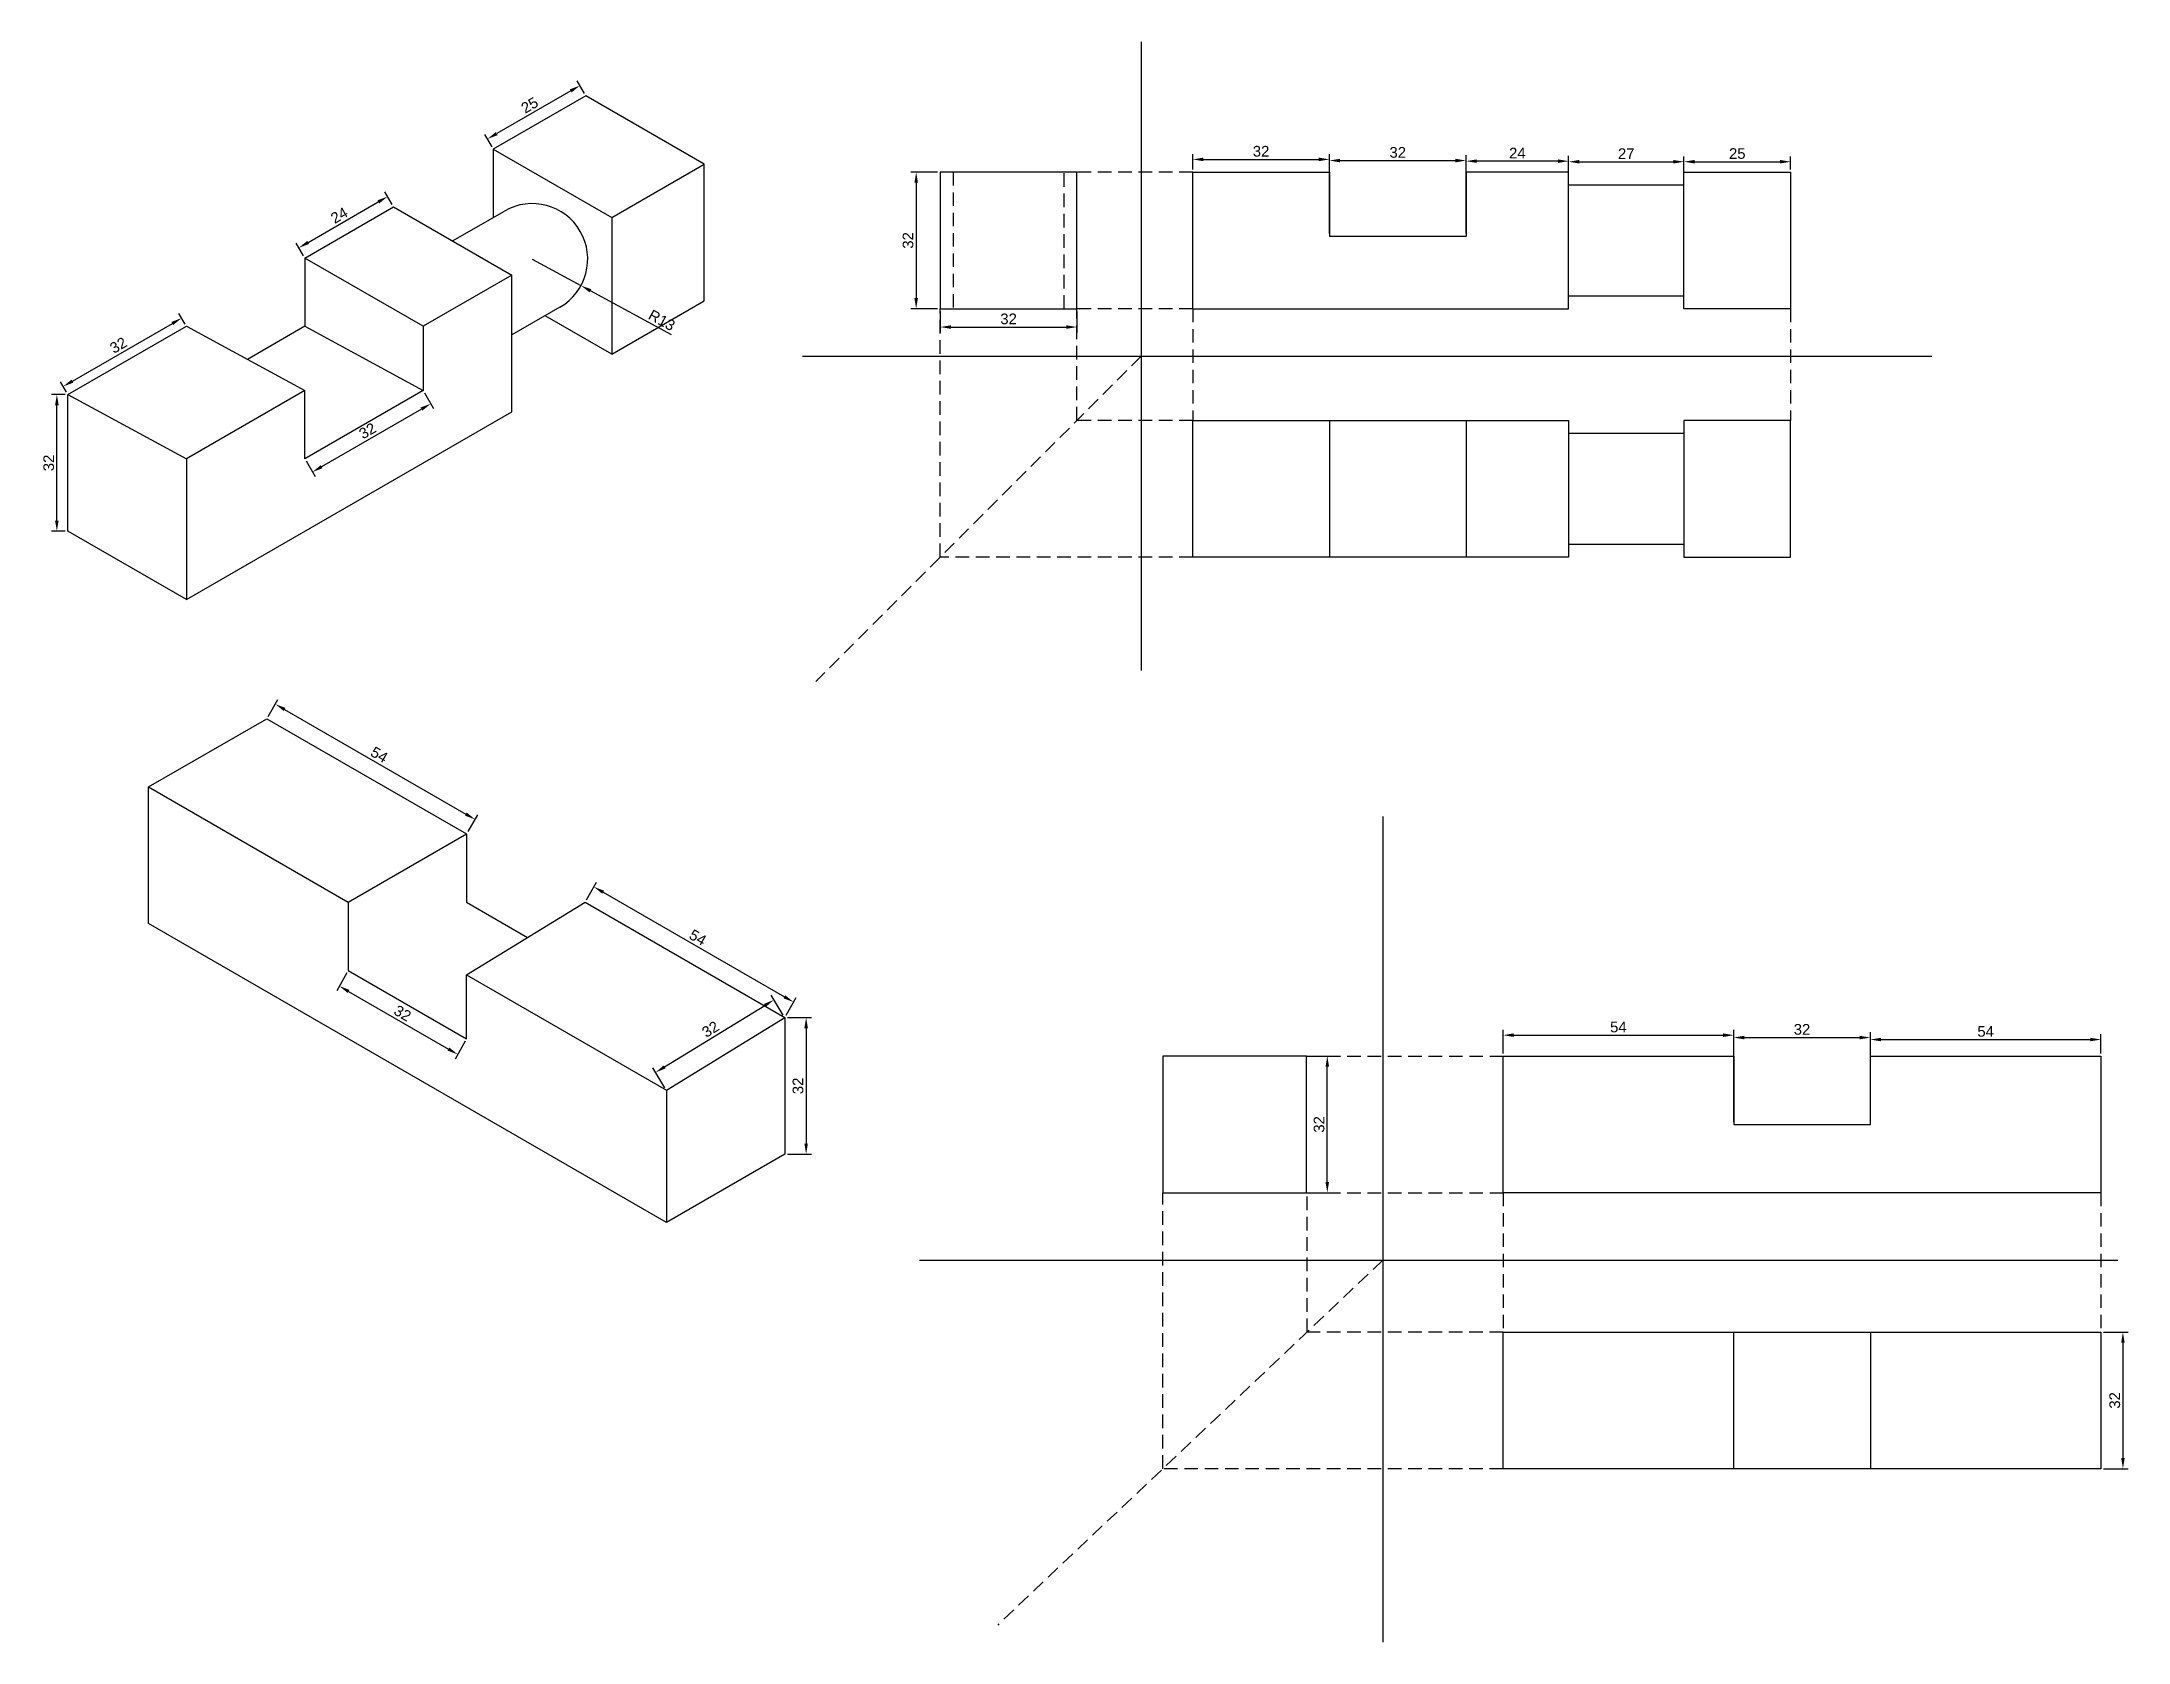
# Model space of a CAD drawing. Header units: millimetres. Extents: x 2644 to 3132, y 1460 to 1835.
import ezdxf

# ---------------------------------------------------------------- set-up
doc = ezdxf.new("R2010")
doc.units = ezdxf.units.MM
doc.linetypes.add('HIDDEN2', pattern=[4.7625, 3.175, -1.5875])
doc.styles.get("Standard").update_dxf_attribs({"font": 'arial.ttf'})
doc.dimstyles.new('ISO-25', dxfattribs={"dimtxt": 2.5, "dimasz": 2.5, "dimexe": 1.25, "dimexo": 0.625, "dimtad": 1, "dimtxsty": 'Standard', "dimcen": 2.5, "dimadec": 0, "dimazin": 0, "dimtfac": 1, "dimtmove": 0, "dimatfit": 3, "dimfxl": 1, "dimarcsym": 0})

# ---------------------------------------------------------------- blocks, each defined once
blk = doc.blocks.new('*D7')
at = {"color": 0, "lineweight": -2, "transparency": 16777216}
for p, q in [((2767.39, 1823.43), (2750.07, 1813.43)), ((2770.62, 1822.84), (2768.93, 1825.76)), ((2748.97, 1810.34), (2747.28, 1813.26))]:
    blk.add_line(p, q, dxfattribs=at)
at = {"color": 0, "transparency": 16777216}
for points in [[(2767.18, 1823.79), (2767.6, 1823.07), (2769.55, 1824.68)], [(2749.86, 1813.79), (2750.28, 1813.07), (2747.9, 1812.18)]]:
    blk.add_solid(points, dxfattribs=at)
at = {"layer": 'Defpoints', "color": 0, "transparency": 16777216}
for p in [(2770.93, 1822.3), (2747.9, 1812.18), (2749.28, 1809.8)]:
    blk.add_point(p, dxfattribs=at)
at = {"color": 0, "transparency": 16777216, "insert": (2757.78, 1820.08), "char_height": 2.5, "attachment_point": 5, "rotation": 30}
blk.add_mtext('25', dxfattribs=at)
blk = doc.blocks.new('*D8')
at = {"color": 0, "lineweight": -2, "transparency": 16777216}
for p, q in [((2725.59, 1796.84), (2723.89, 1799.77)), ((2705.9, 1787.94), (2722.35, 1797.44)), ((2704.8, 1784.84), (2703.11, 1787.77))]:
    blk.add_line(p, q, dxfattribs=at)
at = {"color": 0, "transparency": 16777216}
for points in [[(2722.14, 1797.8), (2722.56, 1797.07), (2724.52, 1798.69)], [(2705.69, 1788.3), (2706.11, 1787.57), (2703.73, 1786.69)]]:
    blk.add_solid(points, dxfattribs=at)
at = {"layer": 'Defpoints', "color": 0, "transparency": 16777216}
for p in [(2724.52, 1798.69), (2725.9, 1796.3), (2705.11, 1784.3)]:
    blk.add_point(p, dxfattribs=at)
at = {"color": 0, "transparency": 16777216, "insert": (2713.19, 1794.31), "char_height": 2.5, "attachment_point": 5, "rotation": 30}
blk.add_mtext('24', dxfattribs=at)
blk = doc.blocks.new('*D9')
at = {"color": 0, "lineweight": -2, "transparency": 16777216}
for p, q in [((2733.14, 1752.76), (2735.25, 1749.09)), ((2732.46, 1748.92), (2709.08, 1735.42)), ((2705.43, 1736.76), (2707.54, 1733.09))]:
    blk.add_line(p, q, dxfattribs=at)
at = {"color": 0, "transparency": 16777216}
for points in [[(2732.26, 1749.28), (2732.67, 1748.56), (2734.63, 1750.17)], [(2708.87, 1735.78), (2709.29, 1735.06), (2706.92, 1734.17)]]:
    blk.add_solid(points, dxfattribs=at)
at = {"layer": 'Defpoints', "color": 0, "transparency": 16777216}
for p in [(2732.83, 1753.3), (2705.11, 1737.3), (2706.92, 1734.17)]:
    blk.add_point(p, dxfattribs=at)
at = {"color": 0, "transparency": 16777216, "insert": (2719.82, 1743.82), "char_height": 2.5, "attachment_point": 5, "rotation": 30}
blk.add_mtext('32', dxfattribs=at)
blk = doc.blocks.new('*D10')
at = {"color": 0, "lineweight": -2, "transparency": 16777216}
for p, q in [((2650.74, 1755.47), (2674.13, 1768.97)), ((2677.09, 1768.84), (2675.67, 1771.3)), ((2649.37, 1752.84), (2647.95, 1755.3))]:
    blk.add_line(p, q, dxfattribs=at)
at = {"color": 0, "transparency": 16777216}
for points in [[(2673.92, 1769.33), (2674.33, 1768.61), (2676.29, 1770.22)], [(2650.53, 1755.83), (2650.95, 1755.11), (2648.58, 1754.22)]]:
    blk.add_solid(points, dxfattribs=at)
at = {"layer": 'Defpoints', "color": 0, "transparency": 16777216}
for p in [(2676.29, 1770.22), (2677.4, 1768.3), (2649.69, 1752.3)]:
    blk.add_point(p, dxfattribs=at)
at = {"color": 0, "transparency": 16777216, "insert": (2661.48, 1763.87), "char_height": 2.5, "attachment_point": 5, "rotation": 30}
blk.add_mtext('32', dxfattribs=at)
blk = doc.blocks.new('*D11')
at = {"color": 0, "lineweight": -2, "transparency": 16777216}
for p, q in [((2649.06, 1752.3), (2645.83, 1752.3)), ((2647.08, 1722.8), (2647.08, 1749.8)), ((2649.06, 1720.3), (2645.83, 1720.3))]:
    blk.add_line(p, q, dxfattribs=at)
at = {"color": 0, "transparency": 16777216}
for points in [[(2646.66, 1749.8), (2647.5, 1749.8), (2647.08, 1752.3)], [(2646.66, 1722.8), (2647.5, 1722.8), (2647.08, 1720.3)]]:
    blk.add_solid(points, dxfattribs=at)
at = {"layer": 'Defpoints', "color": 0, "transparency": 16777216}
for p in [(2647.08, 1752.3), (2649.69, 1752.3), (2649.69, 1720.3)]:
    blk.add_point(p, dxfattribs=at)
at = {"color": 0, "transparency": 16777216, "insert": (2645.18, 1736.3), "char_height": 2.5, "attachment_point": 5, "rotation": 90}
blk.add_mtext('32', dxfattribs=at)
blk = doc.blocks.new('*D12')
at = {"color": 0, "lineweight": -2, "transparency": 16777216}
for p, q in [((2758.38, 1784.04), (2769.8, 1777.83)), ((2790.99, 1766.32), (2772, 1776.64))]:
    blk.add_line(p, q, dxfattribs=at)
at = {"color": 0, "transparency": 16777216}
blk.add_solid([(2772.2, 1777.01), (2771.8, 1776.27), (2769.8, 1777.83)], dxfattribs=at)
at = {"layer": 'Defpoints', "color": 0, "transparency": 16777216}
for p in [(2758.38, 1784.04), (2769.8, 1777.83)]:
    blk.add_point(p, dxfattribs=at)
at = {"color": 0, "transparency": 16777216, "insert": (2788.73, 1769.72), "char_height": 2.5, "attachment_point": 5, "rotation": 331.4894}
blk.add_mtext('R13', dxfattribs=at)
blk = doc.blocks.new('*D13')
at = {"color": 0, "lineweight": -2, "transparency": 16777216}
for p, q in [((2945.05, 1790.05), (2945.05, 1808.37)), ((2977.05, 1790.05), (2977.05, 1808.37)), ((2947.55, 1807.12), (2974.55, 1807.12))]:
    blk.add_line(p, q, dxfattribs=at)
at = {"color": 0, "transparency": 16777216}
for points in [[(2947.55, 1807.54), (2947.55, 1806.7), (2945.05, 1807.12)], [(2974.55, 1807.54), (2974.55, 1806.7), (2977.05, 1807.12)]]:
    blk.add_solid(points, dxfattribs=at)
at = {"layer": 'Defpoints', "color": 0, "transparency": 16777216}
for p in [(2977.05, 1807.12), (2945.05, 1789.42), (2977.05, 1789.42)]:
    blk.add_point(p, dxfattribs=at)
at = {"color": 0, "transparency": 16777216, "insert": (2961.05, 1809.02), "char_height": 2.5, "attachment_point": 5}
blk.add_mtext('32', dxfattribs=at)
blk = doc.blocks.new('*D14')
at = {"color": 0, "lineweight": -2, "transparency": 16777216}
for p, q in [((2977.05, 1805.05), (2977.05, 1808.23)), ((3001.05, 1805.05), (3001.05, 1808.23)), ((2998.55, 1806.98), (2979.55, 1806.98))]:
    blk.add_line(p, q, dxfattribs=at)
at = {"color": 0, "transparency": 16777216}
for points in [[(2979.55, 1807.4), (2979.55, 1806.57), (2977.05, 1806.98)], [(2998.55, 1807.4), (2998.55, 1806.57), (3001.05, 1806.98)]]:
    blk.add_solid(points, dxfattribs=at)
at = {"layer": 'Defpoints', "color": 0, "transparency": 16777216}
for p in [(2977.05, 1806.98), (2977.05, 1804.42), (3001.05, 1804.42)]:
    blk.add_point(p, dxfattribs=at)
at = {"color": 0, "transparency": 16777216, "insert": (2989.05, 1808.86), "char_height": 2.5, "attachment_point": 5}
blk.add_mtext('24', dxfattribs=at)
blk = doc.blocks.new('*D15')
at = {"color": 0, "lineweight": -2, "transparency": 16777216}
for p, q in [((2913.05, 1805.05), (2913.05, 1808.64)), ((2945.05, 1805.05), (2945.05, 1808.64)), ((2915.55, 1807.39), (2942.55, 1807.39))]:
    blk.add_line(p, q, dxfattribs=at)
at = {"color": 0, "transparency": 16777216}
for points in [[(2915.55, 1807.81), (2915.55, 1806.98), (2913.05, 1807.39)], [(2942.55, 1807.81), (2942.55, 1806.98), (2945.05, 1807.39)]]:
    blk.add_solid(points, dxfattribs=at)
at = {"layer": 'Defpoints', "color": 0, "transparency": 16777216}
for p in [(2913.05, 1804.42), (2945.05, 1807.39), (2945.05, 1804.42)]:
    blk.add_point(p, dxfattribs=at)
at = {"color": 0, "transparency": 16777216, "insert": (2929.05, 1809.29), "char_height": 2.5, "attachment_point": 5}
blk.add_mtext('32', dxfattribs=at)
blk = doc.blocks.new('*D16')
at = {"color": 0, "lineweight": -2, "transparency": 16777216}
for p, q in [((3001.05, 1802.05), (3001.05, 1808.1)), ((3028.05, 1802.05), (3028.05, 1808.1)), ((3003.55, 1806.85), (3025.55, 1806.85))]:
    blk.add_line(p, q, dxfattribs=at)
at = {"color": 0, "transparency": 16777216}
for points in [[(3003.55, 1807.26), (3003.55, 1806.43), (3001.05, 1806.85)], [(3025.55, 1807.26), (3025.55, 1806.43), (3028.05, 1806.85)]]:
    blk.add_solid(points, dxfattribs=at)
at = {"layer": 'Defpoints', "color": 0, "transparency": 16777216}
for p in [(3028.05, 1806.85), (3001.05, 1801.42), (3028.05, 1801.42)]:
    blk.add_point(p, dxfattribs=at)
at = {"color": 0, "transparency": 16777216, "insert": (3014.55, 1808.73), "char_height": 2.5, "attachment_point": 5}
blk.add_mtext('27', dxfattribs=at)
blk = doc.blocks.new('*D17')
at = {"color": 0, "lineweight": -2, "transparency": 16777216}
for p, q in [((3028.05, 1805.05), (3028.05, 1808.1)), ((3053.05, 1805.05), (3053.05, 1808.1)), ((3030.55, 1806.85), (3050.55, 1806.85))]:
    blk.add_line(p, q, dxfattribs=at)
at = {"color": 0, "transparency": 16777216}
for points in [[(3030.55, 1807.26), (3030.55, 1806.43), (3028.05, 1806.85)], [(3050.55, 1807.26), (3050.55, 1806.43), (3053.05, 1806.85)]]:
    blk.add_solid(points, dxfattribs=at)
at = {"layer": 'Defpoints', "color": 0, "transparency": 16777216}
for p in [(3028.05, 1804.42), (3053.05, 1806.85), (3053.05, 1804.42)]:
    blk.add_point(p, dxfattribs=at)
at = {"color": 0, "transparency": 16777216, "insert": (3040.55, 1808.75), "char_height": 2.5, "attachment_point": 5}
blk.add_mtext('25', dxfattribs=at)
blk = doc.blocks.new('*D18')
at = {"color": 0, "lineweight": -2, "transparency": 16777216}
for p, q in [((2853.93, 1771.8), (2853.93, 1766.88)), ((2885.93, 1771.8), (2885.93, 1766.88)), ((2856.43, 1768.13), (2883.43, 1768.13))]:
    blk.add_line(p, q, dxfattribs=at)
at = {"color": 0, "transparency": 16777216}
for points in [[(2856.43, 1768.54), (2856.43, 1767.71), (2853.93, 1768.13)], [(2883.43, 1768.54), (2883.43, 1767.71), (2885.93, 1768.13)]]:
    blk.add_solid(points, dxfattribs=at)
at = {"layer": 'Defpoints', "color": 0, "transparency": 16777216}
for p in [(2853.93, 1772.42), (2885.93, 1772.42), (2885.93, 1768.13)]:
    blk.add_point(p, dxfattribs=at)
at = {"color": 0, "transparency": 16777216, "insert": (2869.93, 1770.03), "char_height": 2.5, "attachment_point": 5}
blk.add_mtext('32', dxfattribs=at)
blk = doc.blocks.new('*D19')
at = {"color": 0, "lineweight": -2, "transparency": 16777216}
for p, q in [((2853.3, 1804.42), (2847.04, 1804.42)), ((2848.29, 1801.92), (2848.29, 1774.92)), ((2853.3, 1772.42), (2847.04, 1772.42))]:
    blk.add_line(p, q, dxfattribs=at)
at = {"color": 0, "transparency": 16777216}
for points in [[(2847.88, 1801.92), (2848.71, 1801.92), (2848.29, 1804.42)], [(2847.88, 1774.92), (2848.71, 1774.92), (2848.29, 1772.42)]]:
    blk.add_solid(points, dxfattribs=at)
at = {"layer": 'Defpoints', "color": 0, "transparency": 16777216}
for p in [(2853.93, 1804.42), (2848.29, 1772.42), (2853.93, 1772.42)]:
    blk.add_point(p, dxfattribs=at)
at = {"color": 0, "transparency": 16777216, "insert": (2846.39, 1788.42), "char_height": 2.5, "attachment_point": 5, "rotation": 90}
blk.add_mtext('32', dxfattribs=at)
blk = doc.blocks.new('*D20')
at = {"color": 0, "linetype": 'Continuous', "lineweight": -2, "transparency": 16777216}
for p, q in [((2696.58, 1676.95), (2698.86, 1680.9)), ((2700.4, 1678.57), (2742.83, 1654.07)), ((2743.35, 1649.95), (2745.62, 1653.9))]:
    blk.add_line(p, q, dxfattribs=at)
at = {"color": 0, "linetype": 'Continuous', "transparency": 16777216}
for points in [[(2700.61, 1678.93), (2700.19, 1678.21), (2698.23, 1679.82)], [(2743.04, 1654.43), (2742.63, 1653.71), (2745, 1652.82)]]:
    blk.add_solid(points, dxfattribs=at)
at = {"layer": 'Defpoints', "color": 0, "linetype": 'Continuous', "transparency": 16777216}
for p in [(2696.27, 1676.41), (2745, 1652.82), (2743.03, 1649.41)]:
    blk.add_point(p, dxfattribs=at)
at = {"color": 0, "linetype": 'Continuous', "transparency": 16777216, "insert": (2722.57, 1667.96), "char_height": 2.5, "attachment_point": 5, "rotation": 330}
blk.add_mtext('54', dxfattribs=at)
blk = doc.blocks.new('*D21')
at = {"color": 0, "linetype": 'Continuous', "lineweight": -2, "transparency": 16777216}
for p, q in [((2771.06, 1633.95), (2773.45, 1638.1)), ((2774.99, 1635.77), (2817.43, 1611.27)), ((2817.82, 1606.95), (2820.22, 1611.1))]:
    blk.add_line(p, q, dxfattribs=at)
at = {"color": 0, "linetype": 'Continuous', "transparency": 16777216}
for points in [[(2775.2, 1636.13), (2774.79, 1635.41), (2772.83, 1637.02)], [(2817.64, 1611.63), (2817.22, 1610.91), (2819.59, 1610.02)]]:
    blk.add_solid(points, dxfattribs=at)
at = {"layer": 'Defpoints', "color": 0, "linetype": 'Continuous', "transparency": 16777216}
for p in [(2770.75, 1633.41), (2819.59, 1610.02), (2817.51, 1606.41)]:
    blk.add_point(p, dxfattribs=at)
at = {"color": 0, "linetype": 'Continuous', "transparency": 16777216, "insert": (2797.16, 1625.16), "char_height": 2.5, "attachment_point": 5, "rotation": 330}
blk.add_mtext('54', dxfattribs=at)
blk = doc.blocks.new('*D22')
at = {"color": 0, "linetype": 'Continuous', "lineweight": -2, "transparency": 16777216}
for p, q in [((2715.01, 1616.87), (2712.6, 1612.69)), ((2715.39, 1612.53), (2738.77, 1599.03)), ((2742.72, 1600.87), (2740.31, 1596.69))]:
    blk.add_line(p, q, dxfattribs=at)
at = {"color": 0, "linetype": 'Continuous', "transparency": 16777216}
for points in [[(2715.6, 1612.89), (2715.18, 1612.17), (2713.22, 1613.78)], [(2738.98, 1599.39), (2738.56, 1598.67), (2740.94, 1597.78)]]:
    blk.add_solid(points, dxfattribs=at)
at = {"layer": 'Defpoints', "color": 0, "linetype": 'Continuous', "transparency": 16777216}
for p in [(2715.32, 1617.41), (2740.94, 1597.78), (2743.03, 1601.41)]:
    blk.add_point(p, dxfattribs=at)
at = {"color": 0, "linetype": 'Continuous', "transparency": 16777216, "insert": (2728.03, 1607.42), "char_height": 2.5, "attachment_point": 5, "rotation": 330}
blk.add_mtext('32', dxfattribs=at)
blk = doc.blocks.new('*D23')
at = {"color": 0, "linetype": 'Continuous', "lineweight": -2, "transparency": 16777216}
for p, q in [((2818.14, 1606.41), (2823.77, 1606.41)), ((2822.52, 1603.91), (2822.52, 1576.91)), ((2818.14, 1574.41), (2823.77, 1574.41))]:
    blk.add_line(p, q, dxfattribs=at)
at = {"color": 0, "linetype": 'Continuous', "transparency": 16777216}
for points in [[(2822.11, 1603.91), (2822.94, 1603.91), (2822.52, 1606.41)], [(2822.11, 1576.91), (2822.94, 1576.91), (2822.52, 1574.41)]]:
    blk.add_solid(points, dxfattribs=at)
at = {"layer": 'Defpoints', "color": 0, "linetype": 'Continuous', "transparency": 16777216}
for p in [(2817.51, 1606.41), (2817.51, 1574.41), (2822.52, 1574.41)]:
    blk.add_point(p, dxfattribs=at)
at = {"color": 0, "linetype": 'Continuous', "transparency": 16777216, "insert": (2820.62, 1590.41), "char_height": 2.5, "attachment_point": 5, "rotation": 90}
blk.add_mtext('32', dxfattribs=at)
blk = doc.blocks.new('*D24')
at = {"color": 0, "linetype": 'Continuous', "lineweight": -2, "transparency": 16777216}
for p, q in [((2789.39, 1594.86), (2812.84, 1609.25)), ((2817.18, 1606.94), (2814.32, 1611.62)), ((2789.47, 1589.94), (2786.6, 1594.62))]:
    blk.add_line(p, q, dxfattribs=at)
at = {"color": 0, "linetype": 'Continuous', "transparency": 16777216}
for points in [[(2812.62, 1609.6), (2813.06, 1608.89), (2814.97, 1610.55)], [(2789.17, 1595.21), (2789.61, 1594.5), (2787.26, 1593.55)]]:
    blk.add_solid(points, dxfattribs=at)
at = {"layer": 'Defpoints', "color": 0, "linetype": 'Continuous', "transparency": 16777216}
for p in [(2814.97, 1610.55), (2817.51, 1606.41), (2789.8, 1589.41)]:
    blk.add_point(p, dxfattribs=at)
at = {"color": 0, "linetype": 'Continuous', "transparency": 16777216, "insert": (2800.12, 1603.67), "char_height": 2.5, "attachment_point": 5, "rotation": 31.5264}
blk.add_mtext('32', dxfattribs=at)
blk = doc.blocks.new('*D25')
at = {"color": 0, "linetype": 'Continuous', "lineweight": -2, "transparency": 16777216}
for p, q in [((2985.71, 1598), (2985.71, 1603.53)), ((3039.71, 1598), (3039.71, 1603.53)), ((2988.21, 1602.28), (3037.21, 1602.28))]:
    blk.add_line(p, q, dxfattribs=at)
at = {"color": 0, "linetype": 'Continuous', "transparency": 16777216}
for points in [[(2988.21, 1602.7), (2988.21, 1601.86), (2985.71, 1602.28)], [(3037.21, 1602.7), (3037.21, 1601.86), (3039.71, 1602.28)]]:
    blk.add_solid(points, dxfattribs=at)
at = {"layer": 'Defpoints', "color": 0, "linetype": 'Continuous', "transparency": 16777216}
for p in [(3039.71, 1602.28), (2985.71, 1597.38), (3039.71, 1597.38)]:
    blk.add_point(p, dxfattribs=at)
at = {"color": 0, "linetype": 'Continuous', "transparency": 16777216, "insert": (3012.71, 1604.18), "char_height": 2.5, "attachment_point": 5}
blk.add_mtext('54', dxfattribs=at)
blk = doc.blocks.new('*D26')
at = {"color": 0, "linetype": 'Continuous', "lineweight": -2, "transparency": 16777216}
for p, q in [((3039.71, 1582), (3039.71, 1602.97)), ((3071.71, 1582), (3071.71, 1602.97)), ((3042.21, 1601.72), (3069.21, 1601.72))]:
    blk.add_line(p, q, dxfattribs=at)
at = {"color": 0, "linetype": 'Continuous', "transparency": 16777216}
for points in [[(3042.21, 1602.14), (3042.21, 1601.31), (3039.71, 1601.72)], [(3069.21, 1602.14), (3069.21, 1601.31), (3071.71, 1601.72)]]:
    blk.add_solid(points, dxfattribs=at)
at = {"layer": 'Defpoints', "color": 0, "linetype": 'Continuous', "transparency": 16777216}
for p in [(3071.71, 1601.72), (3039.71, 1581.38), (3071.71, 1581.38)]:
    blk.add_point(p, dxfattribs=at)
at = {"color": 0, "linetype": 'Continuous', "transparency": 16777216, "insert": (3055.71, 1603.63), "char_height": 2.5, "attachment_point": 5}
blk.add_mtext('32', dxfattribs=at)
blk = doc.blocks.new('*D27')
at = {"color": 0, "linetype": 'Continuous', "lineweight": -2, "transparency": 16777216}
for p, q in [((3071.71, 1598), (3071.71, 1602.51)), ((3125.71, 1598), (3125.71, 1602.51)), ((3074.21, 1601.26), (3123.21, 1601.26))]:
    blk.add_line(p, q, dxfattribs=at)
at = {"color": 0, "linetype": 'Continuous', "transparency": 16777216}
for points in [[(3074.21, 1601.68), (3074.21, 1600.85), (3071.71, 1601.26)], [(3123.21, 1601.68), (3123.21, 1600.85), (3125.71, 1601.26)]]:
    blk.add_solid(points, dxfattribs=at)
at = {"layer": 'Defpoints', "color": 0, "linetype": 'Continuous', "transparency": 16777216}
for p in [(3125.71, 1601.26), (3071.71, 1597.38), (3125.71, 1597.38)]:
    blk.add_point(p, dxfattribs=at)
at = {"color": 0, "linetype": 'Continuous', "transparency": 16777216, "insert": (3098.71, 1603.16), "char_height": 2.5, "attachment_point": 5}
blk.add_mtext('54', dxfattribs=at)
blk = doc.blocks.new('*D28')
at = {"color": 0, "linetype": 'Continuous', "lineweight": -2, "transparency": 16777216}
for p, q in [((3126.34, 1532.75), (3132.1, 1532.75)), ((3130.85, 1530.25), (3130.85, 1503.25)), ((3126.34, 1500.75), (3132.1, 1500.75))]:
    blk.add_line(p, q, dxfattribs=at)
at = {"color": 0, "linetype": 'Continuous', "transparency": 16777216}
for points in [[(3130.44, 1530.25), (3131.27, 1530.25), (3130.85, 1532.75)], [(3130.44, 1503.25), (3131.27, 1503.25), (3130.85, 1500.75)]]:
    blk.add_solid(points, dxfattribs=at)
at = {"layer": 'Defpoints', "color": 0, "linetype": 'Continuous', "transparency": 16777216}
for p in [(3125.71, 1532.75), (3125.71, 1500.75), (3130.85, 1500.75)]:
    blk.add_point(p, dxfattribs=at)
at = {"color": 0, "linetype": 'Continuous', "transparency": 16777216, "insert": (3128.95, 1516.75), "char_height": 2.5, "attachment_point": 5, "rotation": 90}
blk.add_mtext('32', dxfattribs=at)
blk = doc.blocks.new('*D29')
at = {"color": 0, "linetype": 'Continuous', "lineweight": -2, "transparency": 16777216}
for p, q in [((2940.34, 1597.38), (2945.8, 1597.38)), ((2944.55, 1567.88), (2944.55, 1594.88)), ((2940.34, 1565.38), (2945.8, 1565.38))]:
    blk.add_line(p, q, dxfattribs=at)
at = {"color": 0, "linetype": 'Continuous', "transparency": 16777216}
for points in [[(2944.14, 1594.88), (2944.97, 1594.88), (2944.55, 1597.38)], [(2944.14, 1567.88), (2944.97, 1567.88), (2944.55, 1565.38)]]:
    blk.add_solid(points, dxfattribs=at)
at = {"layer": 'Defpoints', "color": 0, "linetype": 'Continuous', "transparency": 16777216}
for p in [(2939.71, 1597.38), (2944.55, 1597.38), (2939.71, 1565.38)]:
    blk.add_point(p, dxfattribs=at)
at = {"color": 0, "linetype": 'Continuous', "transparency": 16777216, "insert": (2942.65, 1581.38), "char_height": 2.5, "attachment_point": 5, "rotation": 90}
blk.add_mtext('32', dxfattribs=at)

msp = doc.modelspace()

# ---------------------------------------------------------------- linework, layer by layer
for p, q in [((2900.991, 1834.953), (2900.991, 1687.68)), ((2770.931, 1822.297), (2749.28, 1809.797)), ((2798.644, 1806.297), (2770.931, 1822.297)), ((2749.28, 1809.797), (2776.993, 1793.797)), ((2749.28, 1809.797), (2749.28, 1793.797)), ((2776.993, 1793.797), (2798.644, 1806.297)), ((2798.644, 1774.297), (2798.644, 1806.297)), ((2885.926, 1804.422), (2853.926, 1804.422)), ((2853.926, 1804.422), (2853.926, 1772.422)), ((2885.926, 1772.422), (2885.926, 1804.422)), ((2913.051, 1772.422), (2913.051, 1804.422)), ((2913.051, 1804.422), (2945.051, 1804.422)), ((2945.051, 1804.422), (2945.051, 1789.422)), ((3001.051, 1804.422), (2977.051, 1804.422)), ((2977.051, 1804.422), (2977.051, 1789.422)), ((3001.051, 1772.422), (3001.051, 1804.422)), ((3028.051, 1801.422), (3028.051, 1804.422)), ((3028.051, 1804.422), (3053.051, 1804.422)), ((3053.051, 1804.422), (3053.051, 1772.422)), ((3001.051, 1801.422), (3028.051, 1801.422)), ((3028.051, 1775.422), (3028.051, 1801.422)), ((2705.113, 1784.297), (2725.898, 1796.297)), ((2725.898, 1796.297), (2753.61, 1780.297)), ((2739.754, 1788.297), (2751.878, 1795.297)), ((2776.993, 1793.797), (2776.993, 1761.797)), ((2945.051, 1789.422), (2977.051, 1789.422)), ((2732.826, 1768.297), (2705.113, 1784.297)), ((2705.113, 1784.297), (2705.113, 1768.297)), ((2753.61, 1780.297), (2732.826, 1768.297)), ((2753.61, 1748.297), (2753.61, 1780.297)), ((2776.993, 1761.797), (2798.644, 1774.297)), ((3001.051, 1775.422), (3028.051, 1775.422)), ((3028.051, 1772.422), (3028.051, 1775.422)), ((2764.878, 1772.78), (2753.61, 1766.274)), ((2776.993, 1761.797), (2761.424, 1770.785)), ((2853.926, 1772.422), (2885.926, 1772.422)), ((2913.051, 1772.422), (3001.051, 1772.422)), ((3053.051, 1772.422), (3028.051, 1772.422)), ((2649.687, 1752.297), (2677.4, 1768.297)), ((2677.4, 1768.297), (2705.113, 1753.297)), ((2705.113, 1768.297), (2691.704, 1760.555)), ((2705.113, 1768.297), (2732.826, 1753.297)), ((2732.826, 1768.297), (2732.826, 1753.297)), ((2821.638, 1761.316), (3086.074, 1761.316)), ((2649.687, 1720.297), (2649.687, 1752.297)), ((2649.687, 1752.297), (2677.4, 1737.297)), ((2705.113, 1753.297), (2677.4, 1737.297)), ((2732.826, 1753.297), (2705.113, 1737.297)), ((2705.113, 1737.297), (2705.113, 1753.297)), ((2677.4, 1704.297), (2753.61, 1748.297)), ((2913.051, 1746.252), (3001.051, 1746.252)), ((2913.051, 1714.252), (2913.051, 1746.252)), ((2945.051, 1746.252), (2945.051, 1714.252)), ((2977.051, 1746.252), (2977.051, 1714.252)), ((3001.051, 1746.252), (3001.051, 1714.252)), ((3028.051, 1746.252), (3028.051, 1714.252)), ((3053.051, 1746.252), (3028.051, 1746.252)), ((3053.051, 1714.252), (3053.051, 1746.252)), ((3001.051, 1743.252), (3028.051, 1743.252)), ((2677.4, 1737.297), (2677.4, 1704.297)), ((2677.4, 1704.297), (2649.687, 1720.297)), ((3001.051, 1717.252), (3028.051, 1717.252)), ((3001.051, 1714.252), (2913.051, 1714.252)), ((3028.051, 1714.252), (3053.051, 1714.252))]:
    msp.add_line(p, q)
at = {"linetype": 'HIDDEN2'}
for p, q in [((2856.926, 1804.422), (2856.926, 1772.422)), ((2882.926, 1772.422), (2882.926, 1804.422)), ((2913.051, 1804.422), (2885.926, 1804.422)), ((2853.926, 1714.252), (2853.926, 1772.422)), ((2885.926, 1746.252), (2885.926, 1772.422)), ((2913.051, 1772.422), (2885.926, 1772.422)), ((2913.051, 1772.422), (2913.051, 1746.252)), ((3053.051, 1772.422), (3053.051, 1746.252)), ((2900.991, 1761.316), (2824.784, 1685.11)), ((2913.051, 1746.252), (2885.926, 1746.252)), ((2913.051, 1714.252), (2853.926, 1714.252)), ((2939.714, 1597.38), (2985.711, 1597.38)), ((2906.038, 1500.754), (2906.038, 1565.38)), ((2939.714, 1565.38), (2985.711, 1565.38)), ((2939.822, 1532.754), (2939.822, 1565.38)), ((2985.711, 1565.38), (2985.711, 1532.754)), ((3125.711, 1565.38), (3125.711, 1532.754)), ((2957.565, 1549.56), (2867.377, 1464.135)), ((2985.711, 1532.754), (2939.822, 1532.754)), ((2985.711, 1500.754), (2906.038, 1500.754))]:
    msp.add_line(p, q, dxfattribs=at)
at = {"linetype": 'Continuous'}
for p, q in [((2668.555, 1660.41), (2696.268, 1676.41)), ((2696.268, 1676.41), (2743.033, 1649.41)), ((2668.555, 1628.41), (2668.555, 1660.41)), ((2668.555, 1660.41), (2715.32, 1633.41)), ((2957.565, 1653.482), (2957.565, 1460.099)), ((2715.32, 1633.41), (2743.033, 1649.41)), ((2743.033, 1649.41), (2743.033, 1633.41)), ((2715.32, 1633.41), (2715.32, 1617.41)), ((2743.033, 1633.41), (2757.309, 1625.168)), ((2743.033, 1616.41), (2770.746, 1633.41)), ((2770.746, 1633.41), (2817.511, 1606.41)), ((2789.798, 1558.41), (2668.555, 1628.41)), ((2715.32, 1617.41), (2743.033, 1601.41)), ((2743.033, 1601.41), (2743.033, 1616.41)), ((2743.033, 1616.41), (2789.798, 1589.41)), ((2789.798, 1589.41), (2817.511, 1606.41)), ((2817.511, 1606.41), (2817.511, 1574.41)), ((2939.714, 1597.38), (2906.055, 1597.38)), ((2906.055, 1597.38), (2906.055, 1565.38)), ((2939.714, 1565.38), (2939.714, 1597.38)), ((2985.711, 1565.38), (2985.711, 1597.38)), ((2985.711, 1597.38), (3039.711, 1597.38)), ((3039.711, 1597.38), (3039.711, 1581.38)), ((3071.711, 1581.38), (3071.711, 1597.38)), ((3071.711, 1597.38), (3125.711, 1597.38)), ((3125.711, 1597.38), (3125.711, 1565.38)), ((2789.798, 1589.41), (2789.798, 1558.41)), ((3039.711, 1581.38), (3071.711, 1581.38)), ((2817.511, 1574.41), (2789.798, 1558.41)), ((2906.055, 1565.38), (2939.714, 1565.38)), ((3125.711, 1565.38), (2985.711, 1565.38)), ((2849.03, 1549.56), (3129.666, 1549.56)), ((2985.711, 1532.754), (3125.711, 1532.754)), ((2985.711, 1500.754), (2985.711, 1532.754)), ((3039.711, 1500.754), (3039.711, 1532.754)), ((3071.711, 1532.754), (3071.711, 1500.754)), ((3125.711, 1532.754), (3125.711, 1500.754)), ((3125.711, 1500.754), (2985.711, 1500.754))]:
    msp.add_line(p, q, dxfattribs=at)
msp.add_arc((2758.378, 1784.038), 13, 300, 120)

# ---------------------------------------------------------------- dimensions: what is measured, and where the dimension line sits
for p1, p2, distance, picture, middle in [((2770.931, 1822.297), (2749.28, 1809.797), -2.755, '*D7', (2757.778, 1820.079)), ((2705.113, 1784.297), (2725.898, 1796.297), 2.758, '*D8', (2713.186, 1794.314)), ((2649.687, 1752.297), (2677.4, 1768.297), 2.22, '*D10', (2661.483, 1763.866)), ((2732.826, 1753.297), (2705.113, 1737.297), 3.606, '*D9', (2719.821, 1743.821))]:
    dim = msp.add_aligned_dim(p1=p1, p2=p2, distance=distance, dimstyle='ISO-25')
    dim.commit()
    dim.dimension.update_dxf_attribs({"geometry": picture, "text_midpoint": middle})
for base, p1, p2, picture, middle in [((2945.051, 1807.392), (2913.051, 1804.422), (2945.051, 1804.422), '*D15', (2929.051, 1809.294)), ((2977.051, 1807.12), (2945.051, 1789.422), (2977.051, 1789.422), '*D13', (2961.051, 1809.022)), ((2977.051, 1806.984), (3001.051, 1804.422), (2977.051, 1804.422), '*D14', (2989.051, 1808.864)), ((3028.051, 1806.846), (3001.051, 1801.422), (3028.051, 1801.422), '*D16', (3014.551, 1808.726)), ((3053.051, 1806.846), (3028.051, 1804.422), (3053.051, 1804.422), '*D17', (3040.551, 1808.747)), ((2885.926, 1768.127), (2853.926, 1772.422), (2885.926, 1772.422), '*D18', (2869.926, 1770.029))]:
    dim = msp.add_linear_dim(base=base, p1=p1, p2=p2, dimstyle='ISO-25')
    dim.commit()
    dim.dimension.update_dxf_attribs({"geometry": picture, "text_midpoint": middle})
for base, p1, p2, picture, middle in [((2848.295, 1772.422), (2853.926, 1804.422), (2853.926, 1772.422), '*D19', (2846.392, 1788.422)), ((2647.08, 1752.297), (2649.687, 1720.297), (2649.687, 1752.297), '*D11', (2645.178, 1736.297))]:
    dim = msp.add_linear_dim(base=base, p1=p1, p2=p2, angle=90, dimstyle='ISO-25')
    dim.commit()
    dim.dimension.update_dxf_attribs({"geometry": picture, "text_midpoint": middle})
dim = msp.add_radius_dim(center=(2758.378, 1784.038), mpoint=(2769.802, 1777.833), dimstyle='ISO-25')
dim.commit()
dim.dimension.update_dxf_attribs({"geometry": '*D12', "text_midpoint": (2787.818, 1768.047), "dimtype": 164})
for p1, p2, distance, picture, middle in [((2696.268, 1676.41), (2743.033, 1649.41), 3.934, '*D20', (2722.565, 1667.959)), ((2770.746, 1633.41), (2817.511, 1606.41), 4.166, '*D21', (2797.16, 1625.161)), ((2715.32, 1617.41), (2743.033, 1601.41), -4.196, '*D22', (2728.03, 1607.424))]:
    dim = msp.add_aligned_dim(p1=p1, p2=p2, distance=distance, dimstyle='ISO-25', dxfattribs=at)
    dim.commit()
    dim.dimension.update_dxf_attribs({"geometry": picture, "text_midpoint": middle})
dim = msp.add_aligned_dim(p1=(2789.798, 1589.41), p2=(2817.511, 1606.41), distance=4.859, text='32', dimstyle='ISO-25', dxfattribs=at)
dim.commit()
dim.dimension.update_dxf_attribs({"geometry": '*D24', "text_midpoint": (2800.119, 1603.674)})
for base, p1, p2, picture, middle in [((2822.523, 1574.41), (2817.511, 1606.41), (2817.511, 1574.41), '*D23', (2820.62, 1590.41)), ((2944.553, 1597.38), (2939.714, 1565.38), (2939.714, 1597.38), '*D29', (2942.651, 1581.38)), ((3130.853, 1500.754), (3125.711, 1532.754), (3125.711, 1500.754), '*D28', (3128.951, 1516.754))]:
    dim = msp.add_linear_dim(base=base, p1=p1, p2=p2, angle=90, dimstyle='ISO-25', dxfattribs=at)
    dim.commit()
    dim.dimension.update_dxf_attribs({"geometry": picture, "text_midpoint": middle})
for base, p1, p2, picture, middle in [((3039.711, 1602.279), (2985.711, 1597.38), (3039.711, 1597.38), '*D25', (3012.711, 1604.175)), ((3071.711, 1601.723), (3039.711, 1581.38), (3071.711, 1581.38), '*D26', (3055.711, 1603.625)), ((3125.711, 1601.264), (3071.711, 1597.38), (3125.711, 1597.38), '*D27', (3098.711, 1603.16))]:
    dim = msp.add_linear_dim(base=base, p1=p1, p2=p2, dimstyle='ISO-25', dxfattribs=at)
    dim.commit()
    dim.dimension.update_dxf_attribs({"geometry": picture, "text_midpoint": middle})

doc.saveas('drawing.dxf')
